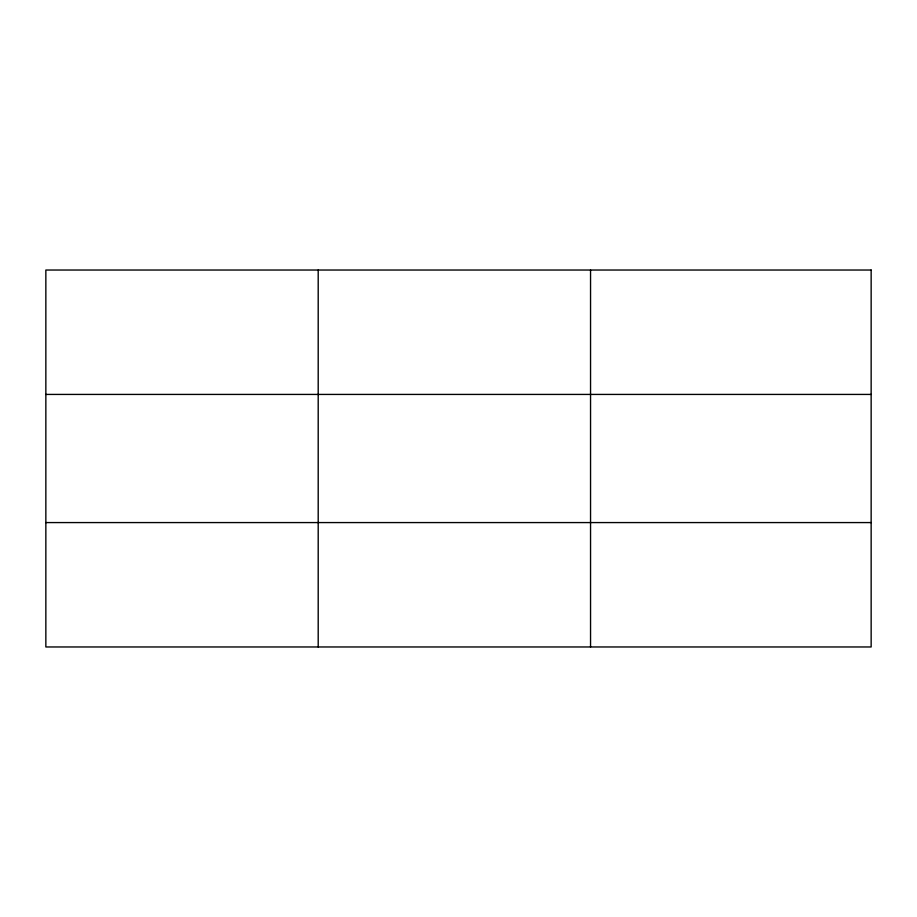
<?xml version="1.0" encoding="UTF-8"?>
<svg xmlns="http://www.w3.org/2000/svg" width="917" height="917" viewBox="0 0 917 917"><rect width="100%" height="100%" fill="white"/><g stroke="black" fill="none" stroke-linecap="round" stroke-linejoin="round"><path stroke-width="1.38" d="M318.199 646.966L318.199 270.034M590.548 646.966L590.548 270.034M45.85 394.425L871.15 394.425M45.85 522.575L871.15 522.575M871.15 270.034L871.15 646.966L45.85 646.966L45.85 270.034L871.15 270.034"/></g></svg>
